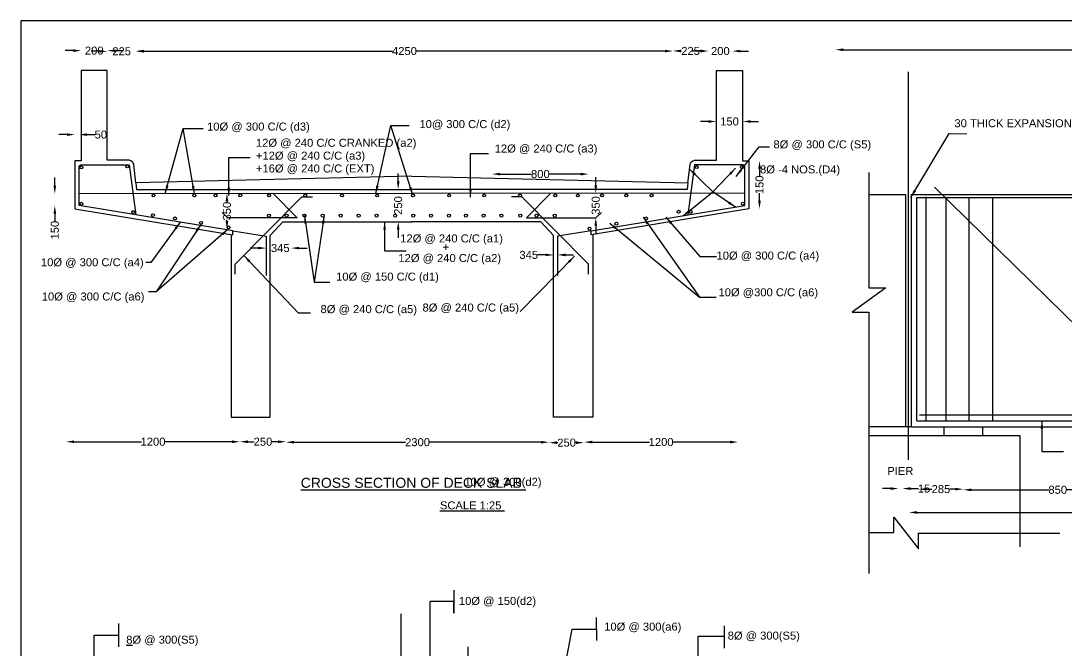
# Model space of a CAD drawing. Header units: millimetres. Extents: x 5124 to 2365279, y 2311 to 44335197.
# Drawn here: x 2353112 to 2357681, y 44332446 to 44335197 of the extents above; entities that cross this region are included whole.
import ezdxf

# ---------------------------------------------------------------- set-up
doc = ezdxf.new("R2010")
doc.units = ezdxf.units.MM
doc.header["$MEASUREMENT"] = 0
doc.layers.add('DRAWING', color=2, linetype='Continuous')
doc.layers.add('TEXT', color=7, linetype='Continuous')
doc.styles.get("Standard").update_dxf_attribs({"font": 'arial.ttf', "height": 35})
doc.dimstyles.get("Standard").update_dxf_attribs({"dimtxt": 35, "dimasz": 35, "dimexe": 0.18, "dimexo": 0.0625, "dimgap": 0.09, "dimtad": 0, "dimdec": 0, "dimzin": 0, "dimdsep": 46, "dimtxsty": 'Standard', "dimcen": 0.09, "dimse1": 1, "dimse2": 1, "dimadec": 0, "dimazin": 0, "dimtfac": 1, "dimtdec": 0, "dimtofl": 0, "dimtmove": 0, "dimatfit": 3, "dimfxl": 1, "dimtolj": 1, "dimtzin": 0, "dimarcsym": 0})

# ---------------------------------------------------------------- blocks, each defined once
blk = doc.blocks.new('*D54')
at = {"layer": 'Defpoints', "color": 0, "transparency": 16777216}
for p in [(2362027.6, 44335071.2), (2356673.1, 44335062), (2362027.6, 44335062)]:
    blk.add_point(p, dxfattribs=at)
at = {"layer": 'TEXT', "color": 0, "lineweight": -2, "transparency": 16777216}
for p, q in [((2356708.1, 44335071.2), (2359286.1, 44335071.2)), ((2361992.6, 44335071.2), (2359414.6, 44335071.2))]:
    blk.add_line(p, q, dxfattribs=at)
at = {"layer": 'TEXT', "color": 0, "transparency": 16777216}
for points in [[(2356708.1, 44335077), (2356708.1, 44335065.3), (2356673.1, 44335071.2)], [(2361992.6, 44335077), (2361992.6, 44335065.3), (2362027.6, 44335071.2)]]:
    blk.add_solid(points, dxfattribs=at)
at = {"layer": 'TEXT', "color": 0, "transparency": 16777216, "insert": (2359350.3, 44335071.2), "char_height": 35, "attachment_point": 5}
blk.add_mtext('\\A1;18300', dxfattribs=at)
blk = doc.blocks.new('*D55')
at = {"layer": 'Defpoints', "color": 0, "transparency": 16777216}
for p in [(2353309.3, 44333352.1), (2354069.3, 44333356.8), (2354069.3, 44333352.1)]:
    blk.add_point(p, dxfattribs=at)
at = {"layer": 'TEXT', "color": 0, "lineweight": -2, "transparency": 16777216}
for p, q in [((2353344.3, 44333356.8), (2353638.7, 44333356.8)), ((2354034.3, 44333356.8), (2353739.9, 44333356.8))]:
    blk.add_line(p, q, dxfattribs=at)
at = {"layer": 'TEXT', "color": 0, "transparency": 16777216}
for points in [[(2353344.3, 44333362.7), (2353344.3, 44333351), (2353309.3, 44333356.8)], [(2354034.3, 44333362.7), (2354034.3, 44333351), (2354069.3, 44333356.8)]]:
    blk.add_solid(points, dxfattribs=at)
at = {"layer": 'TEXT', "color": 0, "transparency": 16777216, "insert": (2353689.3, 44333356.8), "char_height": 35, "attachment_point": 5}
blk.add_mtext('\\A1;1200', dxfattribs=at)
blk = doc.blocks.new('*D56')
at = {"layer": 'Defpoints', "color": 0, "transparency": 16777216}
for p in [(2354069.3, 44333356.8), (2354270.7, 44333356.8), (2354270.7, 44333356.8)]:
    blk.add_point(p, dxfattribs=at)
at = {"layer": 'TEXT', "color": 0, "lineweight": -2, "transparency": 16777216}
for p, q in [((2354104.3, 44333356.8), (2354131, 44333356.8)), ((2354235.7, 44333356.8), (2354209, 44333356.8))]:
    blk.add_line(p, q, dxfattribs=at)
at = {"layer": 'TEXT', "color": 0, "transparency": 16777216}
for points in [[(2354104.3, 44333362.7), (2354104.3, 44333351), (2354069.3, 44333356.8)], [(2354235.7, 44333362.7), (2354235.7, 44333351), (2354270.7, 44333356.8)]]:
    blk.add_solid(points, dxfattribs=at)
at = {"layer": 'TEXT', "color": 0, "transparency": 16777216, "insert": (2354170, 44333356.8), "char_height": 35, "attachment_point": 5}
blk.add_mtext('\\A1;250', dxfattribs=at)
blk = doc.blocks.new('*D57')
at = {"layer": 'Defpoints', "color": 0, "transparency": 16777216}
for p in [(2354270.7, 44333356.8), (2355420.9, 44333354.7), (2355420.9, 44333354.7)]:
    blk.add_point(p, dxfattribs=at)
at = {"layer": 'TEXT', "color": 0, "lineweight": -2, "transparency": 16777216}
for p, q in [((2354305.7, 44333354.7), (2354793.2, 44333354.7)), ((2355385.9, 44333354.7), (2354898.4, 44333354.7))]:
    blk.add_line(p, q, dxfattribs=at)
at = {"layer": 'TEXT', "color": 0, "transparency": 16777216}
for points in [[(2354305.7, 44333360.6), (2354305.7, 44333348.9), (2354270.7, 44333354.7)], [(2355385.9, 44333360.6), (2355385.9, 44333348.9), (2355420.9, 44333354.7)]]:
    blk.add_solid(points, dxfattribs=at)
at = {"layer": 'TEXT', "color": 0, "transparency": 16777216, "insert": (2354845.8, 44333354.7), "char_height": 35, "attachment_point": 5}
blk.add_mtext('\\A1;2300', dxfattribs=at)
blk = doc.blocks.new('*D58')
at = {"layer": 'Defpoints', "color": 0, "transparency": 16777216}
for p in [(2355420.9, 44333354.7), (2355574.3, 44333354.7), (2355574.3, 44333352.8)]:
    blk.add_point(p, dxfattribs=at)
at = {"layer": 'TEXT', "color": 0, "lineweight": -2, "transparency": 16777216}
for p, q in [((2355455.9, 44333352.8), (2355458.6, 44333352.8)), ((2355539.3, 44333352.8), (2355536.6, 44333352.8))]:
    blk.add_line(p, q, dxfattribs=at)
at = {"layer": 'TEXT', "color": 0, "transparency": 16777216}
for points in [[(2355455.9, 44333358.6), (2355455.9, 44333346.9), (2355420.9, 44333352.8)], [(2355539.3, 44333358.6), (2355539.3, 44333346.9), (2355574.3, 44333352.8)]]:
    blk.add_solid(points, dxfattribs=at)
at = {"layer": 'TEXT', "color": 0, "transparency": 16777216, "insert": (2355497.6, 44333352.8), "char_height": 35, "attachment_point": 5}
blk.add_mtext('\\A1;250', dxfattribs=at)
blk = doc.blocks.new('*D59')
at = {"layer": 'Defpoints', "color": 0, "transparency": 16777216}
for p in [(2355574.4, 44333353), (2356247.2, 44333355.4), (2356247.2, 44333355.4)]:
    blk.add_point(p, dxfattribs=at)
at = {"layer": 'TEXT', "color": 0, "lineweight": -2, "transparency": 16777216}
for p, q in [((2355609.4, 44333355.4), (2355860.1, 44333355.4)), ((2356212.2, 44333355.4), (2355961.4, 44333355.4))]:
    blk.add_line(p, q, dxfattribs=at)
at = {"layer": 'TEXT', "color": 0, "transparency": 16777216}
for points in [[(2355609.4, 44333361.2), (2355609.4, 44333349.5), (2355574.4, 44333355.4)], [(2356212.2, 44333361.2), (2356212.2, 44333349.5), (2356247.2, 44333355.4)]]:
    blk.add_solid(points, dxfattribs=at)
at = {"layer": 'TEXT', "color": 0, "transparency": 16777216, "insert": (2355910.8, 44333355.4), "char_height": 35, "attachment_point": 5}
blk.add_mtext('\\A1;1200', dxfattribs=at)
blk = doc.blocks.new('*D65')
at = {"layer": 'Defpoints', "color": 0, "transparency": 16777216}
for p in [(2357231.9, 44333171.5), (2358058.1, 44333171.8), (2358058.1, 44333146.5)]:
    blk.add_point(p, dxfattribs=at)
at = {"layer": 'TEXT', "color": 0, "lineweight": -2, "transparency": 16777216}
for p, q in [((2357266.9, 44333146.5), (2357606.3, 44333146.5)), ((2358023.1, 44333146.5), (2357683.7, 44333146.5))]:
    blk.add_line(p, q, dxfattribs=at)
at = {"layer": 'TEXT', "color": 0, "transparency": 16777216}
for points in [[(2357266.9, 44333152.3), (2357266.9, 44333140.6), (2357231.9, 44333146.5)], [(2358023.1, 44333152.3), (2358023.1, 44333140.6), (2358058.1, 44333146.5)]]:
    blk.add_solid(points, dxfattribs=at)
at = {"layer": 'TEXT', "color": 0, "transparency": 16777216, "insert": (2357645, 44333146.5), "char_height": 35, "attachment_point": 5}
blk.add_mtext('\\A1;850', dxfattribs=at)
blk = doc.blocks.new('*D69')
at = {"layer": 'Defpoints', "color": 0, "transparency": 16777216}
for p in [(2356995.1, 44333025), (2359917.7, 44333047.6), (2359917.7, 44333025)]:
    blk.add_point(p, dxfattribs=at)
at = {"layer": 'TEXT', "color": 0, "lineweight": -2, "transparency": 16777216}
for p, q in [((2357030.1, 44333047.6), (2357890.6, 44333047.6)), ((2359882.7, 44333047.6), (2359022.2, 44333047.6))]:
    blk.add_line(p, q, dxfattribs=at)
at = {"layer": 'TEXT', "color": 0, "transparency": 16777216}
for points in [[(2357030.1, 44333053.5), (2357030.1, 44333041.8), (2356995.1, 44333047.6)], [(2359882.7, 44333053.5), (2359882.7, 44333041.8), (2359917.7, 44333047.6)]]:
    blk.add_solid(points, dxfattribs=at)
at = {"layer": 'TEXT', "color": 0, "transparency": 16777216, "insert": (2358456.4, 44333047.6), "char_height": 35, "attachment_point": 5}
blk.add_mtext('\\A1;4800(10Ø 4-LEGGED STIRRUPES @ 200 C/C (S1)', dxfattribs=at)
blk = doc.blocks.new('*D99')
at = {"layer": 'Defpoints', "color": 0, "transparency": 16777216}
for p in [(2353489.3, 44335067.1), (2353375.2, 44334979.8), (2353489.3, 44334979.8)]:
    blk.add_point(p, dxfattribs=at)
at = {"layer": 'TEXT', "color": 0, "lineweight": -2, "transparency": 16777216}
for p, q in [((2353340.2, 44335067.1), (2353305.2, 44335067.1)), ((2353524.3, 44335067.1), (2353559.3, 44335067.1))]:
    blk.add_line(p, q, dxfattribs=at)
at = {"layer": 'TEXT', "color": 0, "transparency": 16777216}
for points in [[(2353340.2, 44335072.9), (2353340.2, 44335061.2), (2353375.2, 44335067.1)], [(2353524.3, 44335072.9), (2353524.3, 44335061.2), (2353489.3, 44335067.1)]]:
    blk.add_solid(points, dxfattribs=at)
at = {"layer": 'TEXT', "color": 0, "transparency": 16777216, "insert": (2353432.3, 44335067.1), "char_height": 35, "attachment_point": 5}
blk.add_mtext('\\A1;200', dxfattribs=at)
blk = doc.blocks.new('*D100')
at = {"layer": 'Defpoints', "color": 0, "transparency": 16777216}
for p in [(2353489.3, 44335067.1), (2353615, 44335068.5), (2353615, 44335064.2)]:
    blk.add_point(p, dxfattribs=at)
at = {"layer": 'TEXT', "color": 0, "lineweight": -2, "transparency": 16777216}
for p, q in [((2353454.3, 44335064.2), (2353419.3, 44335064.2)), ((2353650, 44335064.2), (2353685, 44335064.2))]:
    blk.add_line(p, q, dxfattribs=at)
at = {"layer": 'TEXT', "color": 0, "transparency": 16777216}
for points in [[(2353454.3, 44335070), (2353454.3, 44335058.3), (2353489.3, 44335064.2)], [(2353650, 44335070), (2353650, 44335058.3), (2353615, 44335064.2)]]:
    blk.add_solid(points, dxfattribs=at)
at = {"layer": 'TEXT', "color": 0, "transparency": 16777216, "insert": (2353552.2, 44335064.2), "char_height": 35, "attachment_point": 5}
blk.add_mtext('\\A1;225', dxfattribs=at)
blk = doc.blocks.new('*D101')
at = {"layer": 'Defpoints', "color": 0, "transparency": 16777216}
for p in [(2353615, 44335064.2), (2355962.4, 44335065.3), (2355962.4, 44335059.7)]:
    blk.add_point(p, dxfattribs=at)
at = {"layer": 'TEXT', "color": 0, "lineweight": -2, "transparency": 16777216}
for p, q in [((2353650, 44335065.3), (2354735.7, 44335065.3)), ((2355927.4, 44335065.3), (2354841.7, 44335065.3))]:
    blk.add_line(p, q, dxfattribs=at)
at = {"layer": 'TEXT', "color": 0, "transparency": 16777216}
for points in [[(2353650, 44335071.1), (2353650, 44335059.4), (2353615, 44335065.3)], [(2355927.4, 44335071.1), (2355927.4, 44335059.4), (2355962.4, 44335065.3)]]:
    blk.add_solid(points, dxfattribs=at)
at = {"layer": 'TEXT', "color": 0, "transparency": 16777216, "insert": (2354788.7, 44335065.3), "char_height": 35, "attachment_point": 5}
blk.add_mtext('\\A1;4250', dxfattribs=at)
blk = doc.blocks.new('*D102')
at = {"layer": 'Defpoints', "color": 0, "transparency": 16777216}
for p in [(2355962.4, 44335065.3), (2356117, 44335065.7), (2356117, 44335065.2)]:
    blk.add_point(p, dxfattribs=at)
at = {"layer": 'TEXT', "color": 0, "lineweight": -2, "transparency": 16777216}
for p, q in [((2355997.4, 44335065.7), (2356000.5, 44335065.7)), ((2356082, 44335065.7), (2356078.9, 44335065.7))]:
    blk.add_line(p, q, dxfattribs=at)
at = {"layer": 'TEXT', "color": 0, "transparency": 16777216}
for points in [[(2355997.4, 44335071.6), (2355997.4, 44335059.9), (2355962.4, 44335065.7)], [(2356082, 44335071.6), (2356082, 44335059.9), (2356117, 44335065.7)]]:
    blk.add_solid(points, dxfattribs=at)
at = {"layer": 'TEXT', "color": 0, "transparency": 16777216, "insert": (2356039.7, 44335065.7), "char_height": 35, "attachment_point": 5}
blk.add_mtext('\\A1;225', dxfattribs=at)
blk = doc.blocks.new('*D103')
at = {"layer": 'Defpoints', "color": 0, "transparency": 16777216}
for p in [(2356117, 44335065.2), (2356222.4, 44335066.3), (2356222.4, 44335065.2)]:
    blk.add_point(p, dxfattribs=at)
at = {"layer": 'TEXT', "color": 0, "lineweight": -2, "transparency": 16777216}
for p, q in [((2356082, 44335065.2), (2356047, 44335065.2)), ((2356257.4, 44335065.2), (2356292.4, 44335065.2))]:
    blk.add_line(p, q, dxfattribs=at)
at = {"layer": 'TEXT', "color": 0, "transparency": 16777216}
for points in [[(2356082, 44335071), (2356082, 44335059.3), (2356117, 44335065.2)], [(2356257.4, 44335071), (2356257.4, 44335059.3), (2356222.4, 44335065.2)]]:
    blk.add_solid(points, dxfattribs=at)
at = {"layer": 'TEXT', "color": 0, "transparency": 16777216, "insert": (2356169.7, 44335065.2), "char_height": 35, "attachment_point": 5}
blk.add_mtext('\\A1;200', dxfattribs=at)
blk = doc.blocks.new('*D104')
at = {"layer": 'Defpoints', "color": 0, "transparency": 16777216}
for p in [(2353365.9, 44334699.9), (2353347.5, 44334548.3), (2353365.9, 44334548.3)]:
    blk.add_point(p, dxfattribs=at)
at = {"layer": 'TEXT', "color": 0, "lineweight": -2, "transparency": 16777216}
for p, q in [((2353312.5, 44334699.9), (2353277.5, 44334699.9)), ((2353400.9, 44334699.9), (2353435.9, 44334699.9))]:
    blk.add_line(p, q, dxfattribs=at)
at = {"layer": 'TEXT', "color": 0, "transparency": 16777216}
for points in [[(2353312.5, 44334705.7), (2353312.5, 44334694.1), (2353347.5, 44334699.9)], [(2353400.9, 44334705.7), (2353400.9, 44334694.1), (2353365.9, 44334699.9)]]:
    blk.add_solid(points, dxfattribs=at)
at = {"layer": 'TEXT', "color": 0, "transparency": 16777216, "insert": (2353461, 44334699.9), "char_height": 35, "attachment_point": 5}
blk.add_mtext('\\A1;50', dxfattribs=at)
blk = doc.blocks.new('*D105')
at = {"layer": 'Defpoints', "color": 0, "transparency": 16777216}
for p in [(2353365.9, 44334442.3), (2353260, 44334389.3), (2353365.9, 44334389.3)]:
    blk.add_point(p, dxfattribs=at)
at = {"layer": 'TEXT', "color": 0, "lineweight": -2, "transparency": 16777216}
for p, q in [((2353260, 44334477.3), (2353260, 44334512.3)), ((2353260, 44334354.3), (2353260, 44334319.3))]:
    blk.add_line(p, q, dxfattribs=at)
at = {"layer": 'TEXT', "color": 0, "transparency": 16777216}
for points in [[(2353254.1, 44334477.3), (2353265.8, 44334477.3), (2353260, 44334442.3)], [(2353254.1, 44334354.3), (2353265.8, 44334354.3), (2353260, 44334389.3)]]:
    blk.add_solid(points, dxfattribs=at)
at = {"layer": 'TEXT', "color": 0, "transparency": 16777216, "insert": (2353260, 44334282.3), "char_height": 35, "attachment_point": 5, "rotation": 90}
blk.add_mtext('\\A1;150', dxfattribs=at)
blk = doc.blocks.new('*D106')
at = {"layer": 'Defpoints', "color": 0, "transparency": 16777216}
for p in [(2354012.5, 44334443.3), (2354012.5, 44334443.3), (2354019.4, 44334287.6)]:
    blk.add_point(p, dxfattribs=at)
at = {"layer": 'TEXT', "color": 0, "lineweight": -2, "transparency": 16777216}
for p, q in [((2354012.5, 44334408.3), (2354012.5, 44334404.1)), ((2354012.5, 44334322.6), (2354012.5, 44334326.7))]:
    blk.add_line(p, q, dxfattribs=at)
at = {"layer": 'TEXT', "color": 0, "transparency": 16777216}
for points in [[(2354006.7, 44334408.3), (2354018.4, 44334408.3), (2354012.5, 44334443.3)], [(2354006.7, 44334322.6), (2354018.4, 44334322.6), (2354012.5, 44334287.6)]]:
    blk.add_solid(points, dxfattribs=at)
at = {"layer": 'TEXT', "color": 0, "transparency": 16777216, "insert": (2354012.5, 44334365.4), "char_height": 35, "attachment_point": 5, "rotation": 90}
blk.add_mtext('\\A1;350', dxfattribs=at)
blk = doc.blocks.new('*D107')
at = {"layer": 'Defpoints', "color": 0, "transparency": 16777216}
for p in [(2354761.3, 44334460.2), (2354774.6, 44334460.2), (2354774.6, 44334319.2)]:
    blk.add_point(p, dxfattribs=at)
at = {"layer": 'TEXT', "color": 0, "lineweight": -2, "transparency": 16777216}
for p, q in [((2354761.3, 44334495.2), (2354761.3, 44334530.2)), ((2354761.3, 44334284.2), (2354761.3, 44334249.2))]:
    blk.add_line(p, q, dxfattribs=at)
at = {"layer": 'TEXT', "color": 0, "transparency": 16777216}
for points in [[(2354755.4, 44334495.2), (2354767.1, 44334495.2), (2354761.3, 44334460.2)], [(2354755.4, 44334284.2), (2354767.1, 44334284.2), (2354761.3, 44334319.2)]]:
    blk.add_solid(points, dxfattribs=at)
at = {"layer": 'TEXT', "color": 0, "transparency": 16777216, "insert": (2354761.3, 44334389.7), "char_height": 35, "attachment_point": 5, "rotation": 90}
blk.add_mtext('\\A1;250', dxfattribs=at)
blk = doc.blocks.new('*D108')
at = {"layer": 'Defpoints', "color": 0, "transparency": 16777216}
for p in [(2355593.7, 44334527.3), (2355172.1, 44334509.3), (2355593.7, 44334499.2)]:
    blk.add_point(p, dxfattribs=at)
at = {"layer": 'TEXT', "color": 0, "lineweight": -2, "transparency": 16777216}
for p, q in [((2355207.1, 44334527.3), (2355344.2, 44334527.3)), ((2355558.7, 44334527.3), (2355421.6, 44334527.3))]:
    blk.add_line(p, q, dxfattribs=at)
at = {"layer": 'TEXT', "color": 0, "transparency": 16777216}
for points in [[(2355207.1, 44334533.1), (2355207.1, 44334521.4), (2355172.1, 44334527.3)], [(2355558.7, 44334533.1), (2355558.7, 44334521.4), (2355593.7, 44334527.3)]]:
    blk.add_solid(points, dxfattribs=at)
at = {"layer": 'TEXT', "color": 0, "transparency": 16777216, "insert": (2355382.9, 44334527.3), "char_height": 35, "attachment_point": 5}
blk.add_mtext('\\A1;800', dxfattribs=at)
blk = doc.blocks.new('*D109')
at = {"layer": 'Defpoints', "color": 0, "transparency": 16777216}
for p in [(2355599.2, 44334443.3), (2355625.1, 44334443.3), (2355599, 44334336.4)]:
    blk.add_point(p, dxfattribs=at)
at = {"layer": 'TEXT', "color": 0, "lineweight": -2, "transparency": 16777216}
for p, q in [((2355625.1, 44334478.3), (2355625.1, 44334513.3)), ((2355625.1, 44334301.4), (2355625.1, 44334266.4))]:
    blk.add_line(p, q, dxfattribs=at)
at = {"layer": 'TEXT', "color": 0, "transparency": 16777216}
for points in [[(2355619.3, 44334478.3), (2355630.9, 44334478.3), (2355625.1, 44334443.3)], [(2355619.3, 44334301.4), (2355630.9, 44334301.4), (2355625.1, 44334336.4)]]:
    blk.add_solid(points, dxfattribs=at)
at = {"layer": 'TEXT', "color": 0, "transparency": 16777216, "insert": (2355625.1, 44334389.9), "char_height": 35, "attachment_point": 5, "rotation": 90}
blk.add_mtext('\\A1;350', dxfattribs=at)
blk = doc.blocks.new('*D110')
at = {"layer": 'Defpoints', "color": 0, "transparency": 16777216}
for p in [(2355440.9, 44334181.3), (2355440.9, 44334173.8), (2355458, 44334181.3)]:
    blk.add_point(p, dxfattribs=at)
at = {"layer": 'TEXT', "color": 0, "lineweight": -2, "transparency": 16777216}
for p, q in [((2355405.9, 44334173.8), (2355370.9, 44334173.8)), ((2355493, 44334173.8), (2355528, 44334173.8))]:
    blk.add_line(p, q, dxfattribs=at)
at = {"layer": 'TEXT', "color": 0, "transparency": 16777216}
for points in [[(2355405.9, 44334179.7), (2355405.9, 44334168), (2355440.9, 44334173.8)], [(2355493, 44334179.7), (2355493, 44334168), (2355458, 44334173.8)]]:
    blk.add_solid(points, dxfattribs=at)
at = {"layer": 'TEXT', "color": 0, "transparency": 16777216, "insert": (2355332, 44334173.8), "char_height": 35, "attachment_point": 5}
blk.add_mtext('\\A1;345', dxfattribs=at)
blk = doc.blocks.new('*D111')
at = {"layer": 'Defpoints', "color": 0, "transparency": 16777216}
for p in [(2356267, 44334757.3), (2356152.9, 44334688.8), (2356267, 44334688.8)]:
    blk.add_point(p, dxfattribs=at)
at = {"layer": 'TEXT', "color": 0, "lineweight": -2, "transparency": 16777216}
for p, q in [((2356117.9, 44334757.3), (2356082.9, 44334757.3)), ((2356302, 44334757.3), (2356337, 44334757.3))]:
    blk.add_line(p, q, dxfattribs=at)
at = {"layer": 'TEXT', "color": 0, "transparency": 16777216}
for points in [[(2356117.9, 44334763.1), (2356117.9, 44334751.5), (2356152.9, 44334757.3)], [(2356302, 44334763.1), (2356302, 44334751.5), (2356267, 44334757.3)]]:
    blk.add_solid(points, dxfattribs=at)
at = {"layer": 'TEXT', "color": 0, "transparency": 16777216, "insert": (2356209.9, 44334757.3), "char_height": 35, "attachment_point": 5}
blk.add_mtext('\\A1;150', dxfattribs=at)
blk = doc.blocks.new('*D112')
at = {"layer": 'Defpoints', "color": 0, "transparency": 16777216}
for p in [(2356294.7, 44334585.1), (2356294.7, 44334376), (2356341, 44334376)]:
    blk.add_point(p, dxfattribs=at)
at = {"layer": 'TEXT', "color": 0, "lineweight": -2, "transparency": 16777216}
for p, q in [((2356341, 44334550.1), (2356341, 44334517.6)), ((2356341, 44334411), (2356341, 44334443.5))]:
    blk.add_line(p, q, dxfattribs=at)
at = {"layer": 'TEXT', "color": 0, "transparency": 16777216}
for points in [[(2356335.2, 44334550.1), (2356346.9, 44334550.1), (2356341, 44334585.1)], [(2356335.2, 44334411), (2356346.9, 44334411), (2356341, 44334376)]]:
    blk.add_solid(points, dxfattribs=at)
at = {"layer": 'TEXT', "color": 0, "transparency": 16777216, "insert": (2356341, 44334480.5), "char_height": 35, "attachment_point": 5, "rotation": 90}
blk.add_mtext('\\A1;150', dxfattribs=at)
blk = doc.blocks.new('*D113')
at = {"layer": 'Defpoints', "color": 0, "transparency": 16777216}
for p in [(2356949.2, 44333149.1), (2356966.7, 44333152), (2356966.7, 44333152)]:
    blk.add_point(p, dxfattribs=at)
at = {"layer": 'TEXT', "color": 0, "lineweight": -2, "transparency": 16777216}
for p, q in [((2356914.2, 44333152), (2356879.2, 44333152)), ((2357001.7, 44333152), (2357036.7, 44333152))]:
    blk.add_line(p, q, dxfattribs=at)
at = {"layer": 'TEXT', "color": 0, "transparency": 16777216}
for points in [[(2356914.2, 44333157.8), (2356914.2, 44333146.1), (2356949.2, 44333152)], [(2357001.7, 44333157.8), (2357001.7, 44333146.1), (2356966.7, 44333152)]]:
    blk.add_solid(points, dxfattribs=at)
at = {"layer": 'TEXT', "color": 0, "transparency": 16777216, "insert": (2357060.4, 44333152), "char_height": 35, "attachment_point": 5}
blk.add_mtext('\\A1;15', dxfattribs=at)
blk = doc.blocks.new('*D118')
at = {"layer": 'Defpoints', "color": 0, "transparency": 16777216}
for p in [(2354184.2, 44334199.5), (2354293.2, 44334203.8), (2354293.2, 44334203.1)]:
    blk.add_point(p, dxfattribs=at)
at = {"layer": 'TEXT', "color": 0, "lineweight": -2, "transparency": 16777216}
for p, q in [((2354149.2, 44334203.8), (2354114.2, 44334203.8)), ((2354328.2, 44334203.8), (2354363.2, 44334203.8))]:
    blk.add_line(p, q, dxfattribs=at)
at = {"layer": 'TEXT', "color": 0, "transparency": 16777216}
for points in [[(2354149.2, 44334209.6), (2354149.2, 44334198), (2354184.2, 44334203.8)], [(2354328.2, 44334209.6), (2354328.2, 44334198), (2354293.2, 44334203.8)]]:
    blk.add_solid(points, dxfattribs=at)
at = {"layer": 'TEXT', "color": 0, "transparency": 16777216, "insert": (2354238.7, 44334203.8), "char_height": 35, "attachment_point": 5}
blk.add_mtext('\\A1; 345', dxfattribs=at)
blk = doc.blocks.new('*D119')
at = {"layer": 'Defpoints', "color": 0, "transparency": 16777216}
for p in [(2357036.7, 44333152), (2357036.7, 44333149.5), (2357231.9, 44333146.5)]:
    blk.add_point(p, dxfattribs=at)
at = {"layer": 'TEXT', "color": 0, "lineweight": -2, "transparency": 16777216}
for p, q in [((2357071.7, 44333149.5), (2357095.1, 44333149.5)), ((2357196.9, 44333149.5), (2357173.5, 44333149.5))]:
    blk.add_line(p, q, dxfattribs=at)
at = {"layer": 'TEXT', "color": 0, "transparency": 16777216}
for points in [[(2357071.7, 44333155.3), (2357071.7, 44333143.6), (2357036.7, 44333149.5)], [(2357196.9, 44333155.3), (2357196.9, 44333143.6), (2357231.9, 44333149.5)]]:
    blk.add_solid(points, dxfattribs=at)
at = {"layer": 'TEXT', "color": 0, "transparency": 16777216, "insert": (2357134.3, 44333149.5), "char_height": 35, "attachment_point": 5}
blk.add_mtext('\\A1;285', dxfattribs=at)

msp = doc.modelspace()

# ---------------------------------------------------------------- linework, layer by layer
at = {"layer": 'DRAWING', "color": 0}
for points in [[(2354821.1, 44334517.7), (2353614.1, 44334488.8), (2353604.7, 44334568.8, 0.353561), (2353585.4, 44334587.5), (2353489.3, 44334587.5), (2353489.3, 44334979.8), (2353375.2, 44334979.8), (2353375.2, 44334585.1), (2353347.5, 44334585.1), (2353347.5, 44334376), (2354037.7, 44334261.3), (2354037.7, 44334279.7), (2353365.9, 44334389.3), (2353365.9, 44334555.8, -0.422769), (2353378.8, 44334568.4), (2353584.7, 44334568.4), (2353614.2, 44334348.8)], [(2354821.1, 44334517.7), (2356028.1, 44334488.8), (2356037.5, 44334568.8, -0.353561), (2356056.8, 44334587.5), (2356152.9, 44334587.5), (2356152.9, 44334979.8), (2356267, 44334979.8), (2356267, 44334585.1), (2356294.7, 44334585.1), (2356294.7, 44334376), (2355604.5, 44334261.3), (2355604.5, 44334279.7), (2356276.3, 44334389.3), (2356276.3, 44334555.8, 0.422769), (2356263.4, 44334568.4), (2356057.5, 44334568.4), (2356028, 44334348.8)]]:
    msp.add_lwpolyline(points, format="xyb", dxfattribs=at)
for points in [[(2356991.1, 44334975.1), (2356991.1, 44333277)], [(2356819, 44334534.8), (2356819, 44334030.4), (2356893, 44334030.4), (2356745.8, 44333923.8), (2356819, 44333923.8), (2356819, 44332780.3)], [(2353614.1, 44334488.8), (2353617.3, 44334460.2), (2354822.8, 44334460.2)], [(2356028.1, 44334488.8), (2356024.9, 44334460.2), (2354819.4, 44334460.2)], [(2358089.7, 44333505.9), (2357105.9, 44334470.6)], [(2353365.9, 44334442.3), (2354822.8, 44334444.5)], [(2354212.9, 44334443.6), (2354319.6, 44334336.4), (2354016.3, 44334336.4), (2353992.1, 44334358.8)], [(2354049, 44334089.6), (2354049, 44334134), (2354339.9, 44334427.6), (2354386, 44334427.6)], [(2356276.3, 44334442.3), (2354819.4, 44334444.5)], [(2355593.2, 44334089.6), (2355593.2, 44334134), (2355302.3, 44334427.6), (2355256.2, 44334427.6)], [(2355429.3, 44334443.6), (2355322.6, 44334336.4), (2355625.9, 44334336.4), (2355650.1, 44334358.8)], [(2356819, 44334438.1), (2356979.3, 44334438.1), (2356979.3, 44333422), (2356819, 44333422)], [(2357003.9, 44334438.1), (2357003.9, 44333422), (2356979.3, 44333422)], [(2357003.9, 44334438.1), (2361898.8, 44334438.1)], [(2357029, 44334425), (2361898.8, 44334425)], [(2357029.3, 44333448.7), (2357029.3, 44334425)], [(2357067.8, 44334427.3), (2357067.8, 44333451)], [(2357155.9, 44334426.5), (2357155.9, 44333450.2)], [(2357255.6, 44334425), (2357255.6, 44333448.7)], [(2357360, 44334425), (2357360, 44333448.7)], [(2354030.5, 44334262.5), (2354030.5, 44333465), (2354201.3, 44333465), (2354201.3, 44334259.3), (2354257.3, 44334319.2), (2354822.8, 44334319.2)], [(2355611.7, 44334262.5), (2355611.7, 44333465), (2355440.9, 44333465), (2355440.9, 44334259.3), (2355384.9, 44334319.2), (2354819.4, 44334319.2)], [(2354037.7, 44334279.7), (2354184.2, 44334255.7), (2354184.2, 44334084.1)], [(2355604.5, 44334279.7), (2355458, 44334255.7), (2355458, 44334084.1)], [(2357040.5, 44333474.6), (2361898.8, 44333474.6)], [(2357003.9, 44333422), (2361898.8, 44333422)], [(2357029.3, 44333448.7), (2361898.8, 44333448.7)], [(2357146.6, 44333423.4), (2357146.6, 44333384.9)], [(2357316.4, 44333422.5), (2357316.4, 44333383.9)], [(2356819, 44333383.5), (2357478.8, 44333383.5)], [(2357478.8, 44333383.5), (2357478.8, 44332897.4)], [(2356819, 44332959.5), (2356928.6, 44332959.5), (2356928.6, 44333027.7), (2357036.5, 44332887.9), (2357036.5, 44332956.6), (2357654.1, 44332956.6)], [(2355004.6, 44332708.1), (2355004.6, 44332607.2), (2355004.6, 44332657.6), (2354901.2, 44332657.6)], [(2354773.5, 44332604.9), (2354773.5, 44328683.6)], [(2353538.8, 44332562.5), (2353538.8, 44332460.3)], [(2355411, 44331954.5), (2355522.4, 44332536.8), (2355628.2, 44332536.8), (2355628.2, 44332588.2)], [(2356186.2, 44332552.1), (2356186.2, 44332454.6)], [(2355628.2, 44332536.8), (2355628.2, 44332487)], [(2355067, 44332407.8), (2355067, 44332459.3)]]:
    msp.add_lwpolyline(points, dxfattribs=at)
for centre in [(2353376.3, 44334556.6), (2353576.3, 44334560.8), (2356066.6, 44334558), (2356264.2, 44334558), (2353691.3, 44334434.2), (2353870.1, 44334434.2), (2353962.7, 44334434.2), (2354071, 44334434.2), (2354196.8, 44334434.2), (2354354.7, 44334434.2), (2354515.7, 44334434.2), (2354669.3, 44334434.2), (2354825.9, 44334434.2), (2354984.2, 44334434.2), (2355137.1, 44334434.2), (2355294.3, 44334434.2), (2355447.9, 44334434.2), (2355546.7, 44334434.2), (2355652.9, 44334434.2), (2355758.4, 44334434.2), (2355869.1, 44334434.2), (2353376.3, 44334397.5), (2356268.2, 44334397.8), (2353602.5, 44334361.2), (2353689.2, 44334347.7), (2353785.4, 44334333.6), (2354195.8, 44334345.5), (2354273.4, 44334345.5), (2354351.2, 44334345.5), (2354431.2, 44334345.5), (2354510.1, 44334345.5), (2354588.4, 44334345.5), (2354666.9, 44334345.5), (2354748.1, 44334345.5), (2354827.2, 44334345.5), (2354904.3, 44334345.5), (2354982.8, 44334345.5), (2355057.2, 44334345.5), (2355134.7, 44334345.5), (2355212.5, 44334345.5), (2355295, 44334345.5), (2355366.1, 44334345.5), (2355445.9, 44334345.5), (2355845.2, 44334333.4), (2355987.5, 44334362.5), (2356040.3, 44334362), (2353899.1, 44334314.2), (2354019.4, 44334294), (2355597.6, 44334288.8), (2355715.4, 44334310.4)]:
    msp.add_circle(centre, 6.44, dxfattribs=at)
at = {"layer": 'TEXT', "color": 0}
msp.add_lwpolyline([(2365279.2, 44335197.2), (2353111.6, 44335197.2), (2353111.6, 44327076.1), (2365279.2, 44327076.1)], close=True, dxfattribs=at)

# ---------------------------------------------------------------- texts
for s, height, p in [('10Ø @ 300 C/C (d3)', 35, (2353925.7, 44334717.6)), ('10@ 300 C/C (d2)', 35, (2354854.1, 44334728.4)), ('30 THICK EXPANSION JOINT ', 34.968, (2357193.3, 44334732.2)), ('12Ø @ 240 C/C CRANKED (a2)', 35, (2354139.3, 44334646.7)), ('12Ø @ 240 C/C (a3)', 35, (2355183.3, 44334621.6)), ('8Ø @ 300 C/C (S5)', 35, (2356402, 44334639.8)), ('+12Ø @ 240 C/C (a3)', 35, (2354139.3, 44334590.5)), ('+16Ø @ 240 C/C (EXT)', 35, (2354139.3, 44334534.3)), ('8Ø -4 NOS.(D4)', 35, (2356343.3, 44334530.3)), ('12Ø @ 240 C/C (a1)', 35, (2354770.2, 44334228.5)), ('+', 35, (2354955.2, 44334190.9)), ('10Ø @ 300 C/C (a4)', 35, (2353199.3, 44334124.2)), ('12Ø @ 240 C/C (a2)', 35, (2354762, 44334142.6)), ('10Ø @ 300 C/C (a4)', 35, (2356153.1, 44334153.5)), ('10Ø @ 150 C/C (d1)', 35, (2354489.9, 44334061.4)), ('10Ø @300 C/C (a6)', 35, (2356161.8, 44333992.9)), ('10Ø @ 300 C/C (a6)', 35, (2353202.9, 44333974.5)), ('8Ø @ 240 C/C (a5)', 35, (2354421.7, 44333919.2)), ('8Ø @ 240 C/C (a5)', 35, (2354867.6, 44333926.2)), ('PIER ', 34.97, (2356899.7, 44333211.4)), ('%%UCROSS SECTION OF DECK SLAB ', 43.71, (2354335.2, 44333155.4)), ('10Ø @ 300(d2)', 34.968, (2355050.6, 44333164.2)), ('%%USCALE 1:25 ', 34.968, (2354943.7, 44333061.1)), ('10Ø @ 150(d2)', 34.968, (2355026.8, 44332643.3)), ('10Ø @ 300(a6)', 34.968, (2355662, 44332530.8)), ('%%U8%%UØ @ 300(S5)', 34.968, (2353572.2, 44332473.8)), ('8Ø @ 300(S5)', 34.968, (2356201.9, 44332491.6))]:
    msp.add_text(s, height=height, dxfattribs=at).set_placement(p)

# ---------------------------------------------------------------- dimensions: what is measured, and where the dimension line sits
for base, p1, p2, text, picture, middle in [((2353489.3, 44335067.1), (2353375.2, 44334979.8), (2353489.3, 44334979.8), '200', '*D99', (2353432.3, 44335067.1)), ((2353615, 44335064.2), (2353489.3, 44335067.1), (2353615, 44335068.5), '225', '*D100', (2353552.2, 44335064.2)), ((2355962.4, 44335065.3), (2353615, 44335064.2), (2355962.4, 44335059.7), '4250', '*D101', (2354788.7, 44335065.3)), ((2356117, 44335065.7), (2355962.4, 44335065.3), (2356117, 44335065.2), '225', '*D102', (2356039.7, 44335065.7)), ((2356222.4, 44335065.2), (2356117, 44335065.2), (2356222.4, 44335066.3), '200', '*D103', (2356169.7, 44335065.2)), ((2362027.6, 44335071.2), (2356673.1, 44335062), (2362027.6, 44335062), '18300', '*D54', (2359350.3, 44335071.2)), ((2356267, 44334757.3), (2356152.9, 44334688.8), (2356267, 44334688.8), '150', '*D111', (2356209.9, 44334757.3)), ((2353365.9, 44334699.9), (2353347.5, 44334548.3), (2353365.9, 44334548.3), '50', '*D104', (2353461, 44334699.9)), ((2355593.7, 44334527.3), (2355172.1, 44334509.3), (2355593.7, 44334499.2), '800', '*D108', (2355382.9, 44334527.3)), ((2355440.9, 44334173.8), (2355458, 44334181.3), (2355440.9, 44334181.3), '345', '*D110', (2355332, 44334173.8)), ((2354069.3, 44333356.8), (2353309.3, 44333352.1), (2354069.3, 44333352.1), '1200', '*D55', (2353689.3, 44333356.8)), ((2354270.7, 44333356.8), (2354069.3, 44333356.8), (2354270.7, 44333356.8), '250', '*D56', (2354170, 44333356.8)), ((2355420.9, 44333354.7), (2354270.7, 44333356.8), (2355420.9, 44333354.7), '2300', '*D57', (2354845.8, 44333354.7)), ((2355574.3, 44333352.8), (2355420.9, 44333354.7), (2355574.3, 44333354.7), '250', '*D58', (2355497.6, 44333352.8)), ((2356247.2, 44333355.4), (2355574.4, 44333353), (2356247.2, 44333355.4), '1200', '*D59', (2355910.8, 44333355.4)), ((2359917.7, 44333047.6), (2356995.1, 44333025), (2359917.7, 44333025), '4800(10Ø 4-LEGGED STIRRUPES @ 200 C/C (S1)', '*D69', (2358456.4, 44333047.6)), ((2356966.7, 44333152), (2356949.2, 44333149.1), (2356966.7, 44333152), '15', '*D113', (2357060.4, 44333152)), ((2358058.1, 44333146.5), (2357231.9, 44333171.5), (2358058.1, 44333171.8), '850', '*D65', (2357645, 44333146.5))]:
    dim = msp.add_linear_dim(base=base, p1=p1, p2=p2, text=text, dimstyle='Standard', dxfattribs=at)
    dim.commit()
    dim.dimension.update_dxf_attribs({"geometry": picture, "text_midpoint": middle})
for base, p1, p2, text, picture, middle in [((2356341, 44334376), (2356294.7, 44334585.1), (2356294.7, 44334376), '150', '*D112', (2356341, 44334480.5)), ((2354761.3, 44334460.2), (2354774.6, 44334319.2), (2354774.6, 44334460.2), '250', '*D107', (2354761.3, 44334389.7)), ((2353260, 44334389.3), (2353365.9, 44334442.3), (2353365.9, 44334389.3), '150', '*D105', (2353260, 44334282.3)), ((2355625.1, 44334443.3), (2355599, 44334336.4), (2355599.2, 44334443.3), '350', '*D109', (2355625.1, 44334389.9)), ((2354012.5, 44334443.3), (2354019.4, 44334287.6), (2354012.5, 44334443.3), '350', '*D106', (2354012.5, 44334365.4))]:
    dim = msp.add_linear_dim(base=base, p1=p1, p2=p2, angle=90, text=text, dimstyle='Standard', dxfattribs=at)
    dim.commit()
    dim.dimension.update_dxf_attribs({"geometry": picture, "text_midpoint": middle})
at = {"layer": 'TEXT'}
for base, p1, p2, text, picture, middle in [((2354293.2, 44334203.8), (2354184.2, 44334199.5), (2354293.2, 44334203.1), ' 345', '*D118', (2354238.7, 44334203.8)), ((2357036.7, 44333149.5), (2357231.9, 44333146.5), (2357036.7, 44333152), '285', '*D119', (2357134.3, 44333149.5))]:
    dim = msp.add_linear_dim(base=base, p1=p1, p2=p2, text=text, dimstyle='Standard', dxfattribs=at)
    dim.commit()
    dim.dimension.update_dxf_attribs({"geometry": picture, "text_midpoint": middle})

# ---------------------------------------------------------------- leaders
at = {"layer": 'DRAWING', "color": 0}
for points in [[(2354431.3, 44331940.4), (2354901.2, 44331940.4), (2354901.2, 44332658.3)], [(2353431.7, 44331728.4), (2353431.7, 44332510.9), (2353537.9, 44332510.9)], [(2356072.4, 44331725.6), (2356072.4, 44332506.1), (2356186.7, 44332506.1)]]:
    msp.add_leader(points, dimstyle='Standard', override={"dimgap": 0.09, "dimtad": 0}, dxfattribs=at)
at = {"layer": 'TEXT', "color": 0}
for points in [[(2353742.5, 44334442.9), (2353820.4, 44334726.8), (2353908.9, 44334726.8)], [(2353870.1, 44334440.7), (2353820.4, 44334726.8)], [(2354663, 44334441.9), (2354729.2, 44334740.5), (2354809.6, 44334740.5)], [(2354825.1, 44334434.9), (2354729.2, 44334740.5)], [(2357002.5, 44334425.4), (2357170.6, 44334705.2), (2357247.3, 44334703.6)], [(2355077.4, 44334426.4), (2355077.4, 44334618), (2355156.3, 44334618)], [(2354021, 44334433.5), (2354021, 44334600.5), (2354113.4, 44334600.5)], [(2354351.2, 44334345.5), (2354393.7, 44334055.1), (2354462.4, 44334055.1)], [(2354437.7, 44334345.5), (2354393.7, 44334055.1)], [(2355832, 44334338.7), (2356079.3, 44333989.4)], [(2355931.4, 44334338.7), (2356079.8, 44334167.4), (2356153.3, 44334167.4)], [(2353808.2, 44334317.2), (2353679.7, 44334140), (2353658.4, 44334140)], [(2354019.4, 44334287.6), (2353702.8, 44334012.9), (2353669, 44334012.9)], [(2353899.1, 44334307.7), (2353702.8, 44334012.9)], [(2354701.9, 44334319.2), (2354701.9, 44334191.4), (2354795.8, 44334191.4)], [(2355686, 44334312.8), (2356079.3, 44333989.4), (2356150.8, 44333989.4)], [(2354086.2, 44334171.5), (2354324.1, 44333920.4), (2354378.5, 44333920.4)], [(2357575.5, 44333448.7), (2357575.5, 44333314), (2357669.6, 44333314)]]:
    msp.add_leader(points, dimstyle='Standard', override={"dimgap": 0.09, "dimtad": 0}, dxfattribs=at)
at = {"layer": 'TEXT'}
for points in [[(2356238.6, 44334517), (2356339.5, 44334645.9), (2356384.8, 44334646.3)], [(2356035.2, 44334549.2), (2356136.9, 44334449.4)], [(2356236.4, 44334553), (2356136.9, 44334449.4)], [(2356007.3, 44334345.4), (2356136.9, 44334449.4)], [(2356236.7, 44334382.9), (2356136.9, 44334449.4)], [(2355531.6, 44334167.8), (2355294.2, 44333925.9)]]:
    msp.add_leader(points, dimstyle='Standard', override={"dimgap": 0.09, "dimtad": 0}, dxfattribs=at)

doc.saveas('drawing.dxf')
